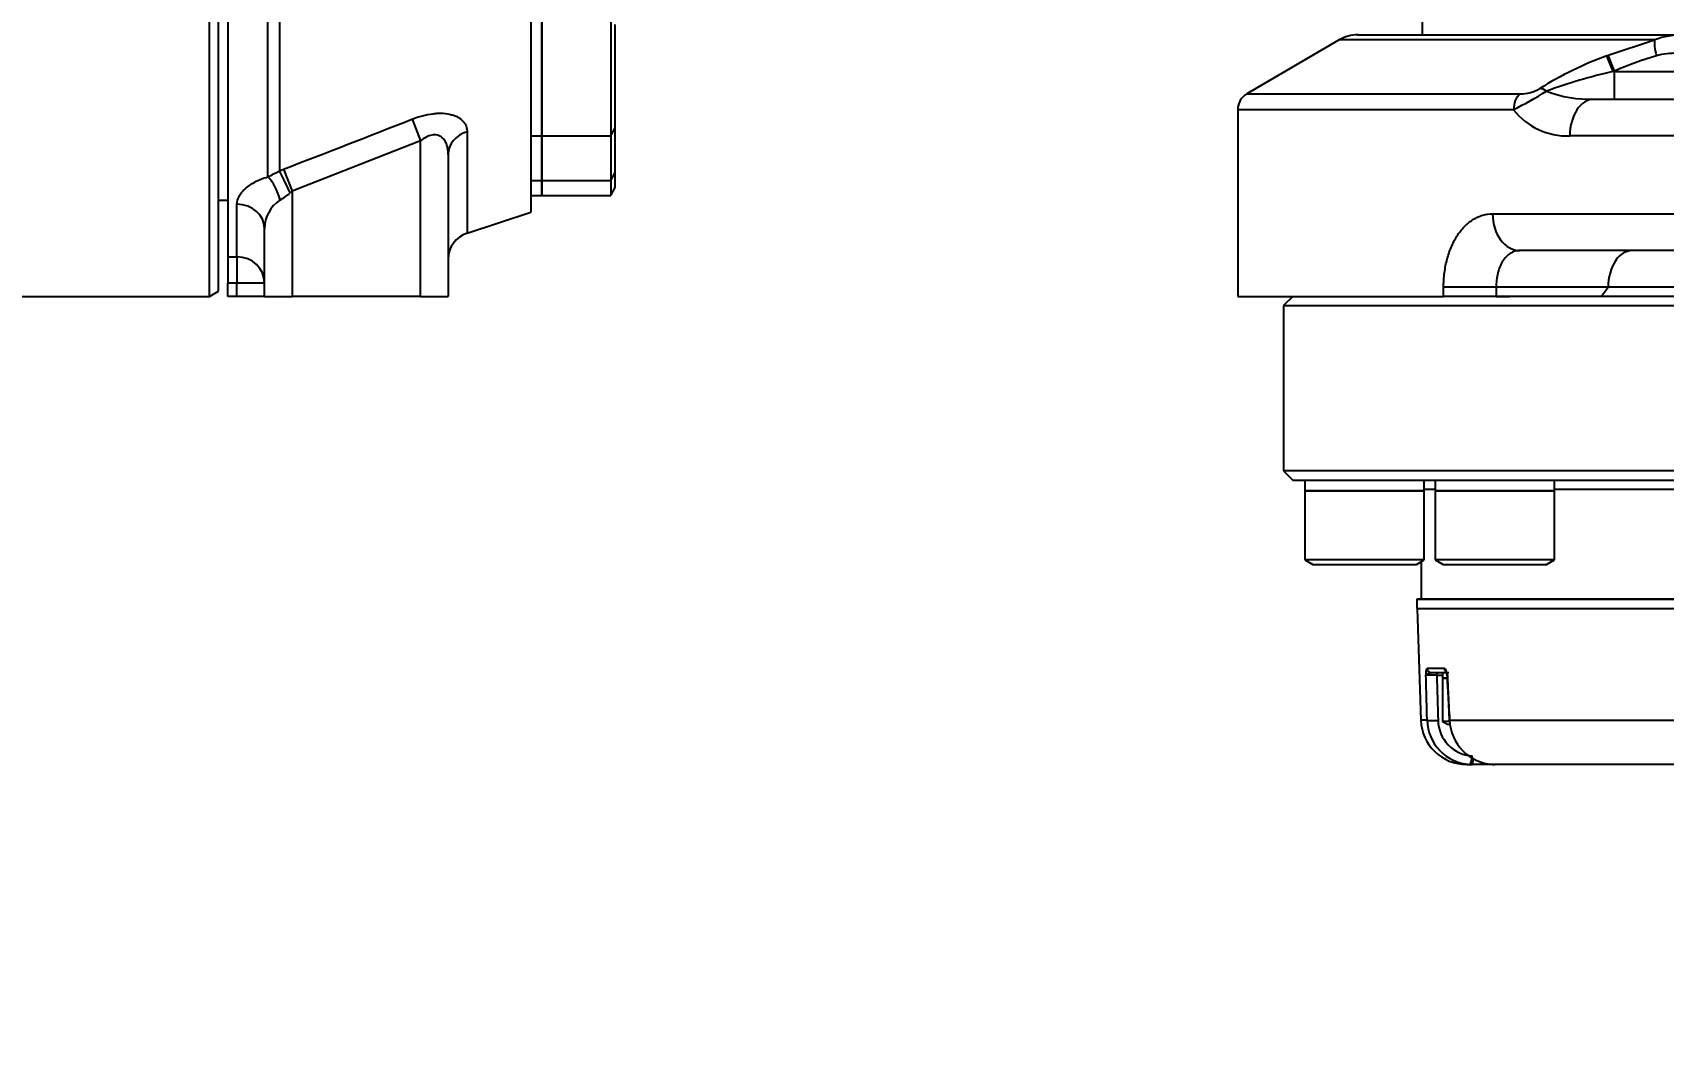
# Model space of a CAD drawing. Header units: millimetres. Extents: x 10462777 to 22643323, y 453826 to 1389191.
# Drawn here: x 11299085.8 to 11299266.3, y 583262.7 to 583375.2 of the extents above; entities that cross this region are included whole.
import ezdxf

# ---------------------------------------------------------------- set-up
doc = ezdxf.new("R2010")
doc.units = ezdxf.units.MM
doc.header["$LTSCALE"] = 200
doc.header["$MEASUREMENT"] = 0
doc.header["$PDMODE"] = 35
doc.header["$PDSIZE"] = -5
doc.linetypes.add('PHANTOM', pattern=[2.5, 1.25, -0.25, 0.25, -0.25, 0.25, -0.25])
doc.layers.get('0').update_dxf_attribs({"linetype": 'CONTINUOUS'})
doc.layers.get('DEFPOINTS').update_dxf_attribs({"linetype": 'CONTINUOUS'})
for name, color, linetype in [('$DDT_AUDIT_GENERATED_(276)', 7, 'CONTINUOUS'), ('A290-7324-X542', 7, 'CONTINUOUS'), ('A290-7329-X501', 7, 'CONTINUOUS'), ('A290-7329-X511', 7, 'CONTINUOUS'), ('A290-7329-X512', 7, 'CONTINUOUS'), ('LIBRL_A6-BA-5X16', 7, 'CONTINUOUS'), ('LIBRL_A6-BA-8X35', 7, 'CONTINUOUS'), ('LIBRL_A97L-0001-', 7, 'CONTINUOUS')]:
    doc.layers.add(name, color=color, linetype=linetype)
doc.layers.add('LAYOUT', color=8, linetype='CONTINUOUS', lineweight=25)
doc.styles.get("Standard").update_dxf_attribs({"font": 'SYMBOL'})
doc.dimstyles.new('DS ROBOTEC', dxfattribs={"dimscale": 0, "dimtxt": 2.5, "dimasz": 2.5, "dimexe": 0.3, "dimexo": 0.3, "dimgap": 0.5, "dimtad": 1, "dimzin": 9, "dimdsep": 46, "dimtxsty": 'Standard', "dimblk": 'OPEN', "dimcen": 0, "dimclrd": 4, "dimclre": 4, "dimclrt": 110, "dimazin": 2, "dimtm": 1.5, "dimtfac": 1, "dimtmove": 0, "dimatfit": 3, "dimldrblk": 'OPEN', "dimfxl": 1, "dimtfill": 1, "dimtolj": 1, "dimlwd": -1, "dimlwe": -1, "dimarcsym": 0})

# ---------------------------------------------------------------- blocks, each defined once
blk = doc.blocks.new('r710ic')
at = {"layer": 'LAYOUT', "color": 3}
blk.add_circle((272041.37, 104232.63), 2050.12, dxfattribs=at)
blk = doc.blocks.new('A$C7DA30AB0')
at = {"layer": '$DDT_AUDIT_GENERATED_(276)', "color": 7, "linetype": 'Continuous', "ltscale": 25.4}
for p, q in [((4420.96, 2937.59, 0), (4420.96, 3114.38, 0)), ((4421.97, 2938.18, 0), (4421.97, 3113.79, 0)), ((4555.17, 2968.58, 0), (4555.17, 2966.55, 0)), ((4421.97, 2948.26, 0), (4422.99, 2948.26, 0)), ((4420.96, 2937.59, 0), (4421.97, 2938.18, 0)), ((4612.98, 2938.61, 0), (4575.75, 2938.61, 0)), ((4399, 2937.59, 0), (4420.96, 2937.59, 0)), ((4540.84, 2937.59, 0), (4539.83, 2936.58, 0)), ((4539.83, 2936.58, 0), (4747.09, 2936.58, 0)), ((4539.83, 2936.58, 0), (4539.83, 2918.29, 0)), ((4612.99, 2937.59, 0), (4563.36, 2937.59, 0)), ((4539.83, 2918.29, 0), (4540.84, 2917.27, 0)), ((4747.09, 2918.29, 0), (4539.83, 2918.29, 0)), ((4540.84, 2917.27, 0), (4542.19, 2917.27, 0)), ((4543.36, 2917.27, 0), (4743.56, 2917.27, 0)), ((4555.4, 2916.26, 0), (4556.6, 2916.26, 0)), ((4569.81, 2916.26, 0), (4618.03, 2916.26, 0)), ((4555.07, 2908.24, 0), (4555.07, 2904.07, 0))]:
    blk.add_line(p, q, dxfattribs=at)
at = {"layer": 'A290-7324-X542', "color": 7, "linetype": 'Continuous', "ltscale": 25.4}
for p, q in [((4554.56, 2904.07, 0), (4732.36, 2904.07, 0)), ((4554.56, 2904.07, 0), (4554.56, 2903.05, 0)), ((4554.56, 2903.05, 0), (4732.36, 2903.05, 0))]:
    blk.add_line(p, q, dxfattribs=at)
at = {"layer": 'A290-7329-X501', "color": 7, "linetype": 'Continuous', "ltscale": 25.4}
for p, q in [((4422.99, 3109.99, 0), (4422.99, 2941.98, 0)), ((4456.52, 3105.04, 0), (4456.52, 2946.93, 0)), ((4427.42, 2950.84, 0), (4427.42, 3101.13, 0)), ((4428.69, 3100.48, 0), (4428.69, 2951.49, 0)), ((4443.37, 2957.22, 0), (4444.32, 2954.83, 0)), ((4444.32, 2954.83, 0), (4430.1, 2949.24, 0)), ((4444.32, 2937.59, 0), (4444.32, 2954.83, 0)), ((4449.47, 2955.82, 0), (4449.47, 2944.62, 0)), ((4447.37, 2953.32, 0), (4447.37, 2937.59, 0)), ((4428.69, 2951.49, 0), (4429.15, 2951.68, 0)), ((4429.15, 2951.68, 0), (4430.1, 2949.24, 0)), ((4430.1, 2949.24, 0), (4429.87, 2949.05, 0)), ((4430.1, 2949.24, 0), (4430.1, 2937.59, 0)), ((4424, 2941.98, 0), (4424, 2947.81, 0)), ((4449.47, 2944.62, 0), (4456.52, 2946.93, 0)), ((4427.05, 2937.59, 0), (4427.05, 2945.11, 0)), ((4422.99, 2941.98, 0), (4424, 2941.98, 0)), ((4422.99, 2941.98, 0), (4422.99, 2939.08, 0)), ((4424, 2941.98, 0), (4424, 2939.08, 0)), ((4424, 2939.08, 0), (4422.99, 2939.08, 0)), ((4422.99, 2937.59, 0), (4422.99, 2939.08, 0)), ((4424, 2937.59, 0), (4424, 2939.08, 0)), ((4427.05, 2939.08, 0), (4424, 2939.08, 0)), ((4424, 2937.59, 0), (4422.99, 2937.59, 0)), ((4427.05, 2937.59, 0), (4424, 2937.59, 0)), ((4427.05, 2937.59, 0), (4430.1, 2937.59, 0)), ((4444.32, 2937.59, 0), (4430.1, 2937.59, 0)), ((4444.32, 2937.59, 0), (4447.37, 2937.59, 0))]:
    blk.add_line(p, q, dxfattribs=at)
for centre, radius, start, end in [((3670.33, 4922.37, 0), 2111.73, 291.05922, 291.47335), ((4404.29, 2997.36, 0), 51.96, 296.4319, 298.0031), ((4424.81, 2954.91, 0), 7.74, 300.6395, 310.7542), ((4430.81, 2945.1, 0), 3.76, 123.0521, 179.8013), ((4450.42, 2941.72, 0), 3.05, 108.166, 180)]:
    blk.add_arc(centre, radius, start, end, dxfattribs=at)
for centre, major_axis, ratio, start_param, end_param in [((4450.42, 2953.32, 0), (3.05, 0), 0.8623, 1.887852, 3.141593), ((4427.42, 2948.25, 0), (-0.88, 2.92), 0.424441, 4.584322, 5.662596), ((4429.64, 2949.05, 0), (-1.22, 2.79), 0.069843, 4.681887, 5.748253), ((4424, 2945.11, 0), (-3.05, 0), 0.884433, 3.141593, 4.712389), ((4424, 2939.08, 0), (-3.05, 0), 0.950374, 3.141593, 4.712389)]:
    blk.add_ellipse(centre, major_axis=major_axis, ratio=ratio, start_param=start_param, end_param=end_param, dxfattribs=at)
for points, knots in [([(4443.37, 2957.22, 0), (4443.76, 2957.37, 0), (4444.15, 2957.5, 0), (4444.94, 2957.71, 0), (4445.33, 2957.78, 0), (4445.9, 2957.85, 0), (4446.09, 2957.87, 0), (4446.45, 2957.88, 0), (4446.63, 2957.88, 0), (4447.15, 2957.85, 0), (4447.47, 2957.8, 0), (4447.9, 2957.68, 0), (4448.03, 2957.64, 0), (4448.29, 2957.53, 0), (4448.4, 2957.48, 0), (4448.73, 2957.28, 0), (4448.91, 2957.13, 0), (4449.19, 2956.8, 0), (4449.3, 2956.62, 0), (4449.44, 2956.24, 0), (4449.47, 2956.03, 0), (4449.47, 2955.82, 0)], [0, 0, 0, 0, 0.125, 0.125, 0.25, 0.25, 0.3125, 0.3125, 0.375, 0.375, 0.5, 0.5, 0.5625, 0.5625, 0.625, 0.625, 0.75, 0.75, 0.875, 0.875, 1, 1, 1, 1]), ([(4447.37, 2953.32, 0), (4447.37, 2953.69, 0), (4447.33, 2954.04, 0), (4447.17, 2954.52, 0), (4447.09, 2954.68, 0), (4446.91, 2954.97, 0), (4446.8, 2955.1, 0), (4446.53, 2955.32, 0), (4446.37, 2955.4, 0), (4446.09, 2955.47, 0), (4445.99, 2955.48, 0), (4445.78, 2955.48, 0), (4445.67, 2955.47, 0), (4445.35, 2955.41, 0), (4445.13, 2955.33, 0), (4444.71, 2955.11, 0), (4444.51, 2954.98, 0), (4444.32, 2954.83, 0)], [0, 0, 0, 0, 0.25, 0.25, 0.375, 0.375, 0.5, 0.5, 0.625, 0.625, 0.6875, 0.6875, 0.75, 0.75, 0.875, 0.875, 1, 1, 1, 1]), ([(4424, 2947.81, 0), (4424, 2948.1, 0), (4424.08, 2948.38, 0), (4424.31, 2948.81, 0), (4424.4, 2948.96, 0), (4424.62, 2949.24, 0), (4424.75, 2949.38, 0), (4425.04, 2949.64, 0), (4425.21, 2949.77, 0), (4425.57, 2950.02, 0), (4425.77, 2950.15, 0), (4426.4, 2950.49, 0), (4426.88, 2950.68, 0), (4427.42, 2950.84, 0)], [0, 0, 0, 0, 0.25, 0.25, 0.375, 0.375, 0.5, 0.5, 0.625, 0.625, 0.75, 0.75, 1, 1, 1, 1])]:
    blk.add_open_spline(points, degree=3, knots=knots, dxfattribs=at)
at = {"layer": 'A290-7329-X511', "color": 7, "linetype": 'Continuous', "ltscale": 25.4}
for p, q in [((4545.99, 2966, 0), (4535.76, 2960.03, 0)), ((4580.89, 2966, 0), (4545.99, 2966, 0)), ((4548.04, 2966.55, 0), (4584.1, 2966.55, 0)), ((4575.75, 2964.3, 0), (4580.89, 2966, 0)), ((4575.61, 2964.24, 0), (4575.75, 2964.3, 0)), ((4576.31, 2962.49, 0), (4575.61, 2964.24, 0)), ((4576.44, 2962.54, 0), (4575.75, 2964.3, 0)), ((4576.44, 2962.54, 0), (4576.31, 2962.49, 0)), ((4576.31, 2962.49, 0), (4576.44, 2962.49, 0)), ((4576.44, 2962.49, 0), (4576.44, 2962.54, 0)), ((4576.44, 2962.49, 0), (4596.46, 2962.49, 0)), ((4576.44, 2959.44, 0), (4576.44, 2962.49, 0)), ((4535.76, 2960.03, 0), (4566, 2960.03, 0)), ((4565.27, 2958.27, 0), (4534.75, 2958.27, 0)), ((4534.75, 2958.27, 0), (4534.75, 2937.59, 0)), ((4574.19, 2959.44, 0), (4593.27, 2959.44, 0)), ((4591.33, 2955.37, 0), (4571.5, 2955.37, 0)), ((4562.96, 2946.74, 0), (4607.58, 2946.74, 0)), ((4608.92, 2942.67, 0), (4565.97, 2942.67, 0)), ((4563.36, 2938.61, 0), (4557.53, 2938.61, 0)), ((4557.53, 2937.59, 0), (4557.53, 2938.61, 0)), ((4575.75, 2938.61, 0), (4563.36, 2938.61, 0)), ((4563.36, 2938.61, 0), (4563.36, 2937.59, 0)), ((4574.97, 2937.59, 0), (4575.75, 2938.61, 0)), ((4534.75, 2937.59, 0), (4557.53, 2937.59, 0)), ((4563.36, 2937.59, 0), (4557.53, 2937.59, 0)), ((4563.36, 2937.59, 0), (4564.85, 2937.59, 0))]:
    blk.add_line(p, q, dxfattribs=at)
for centre, radius, start, end in [((4548.04, 2962.49, 0), 4.06, 90, 120.2564), ((4583.92, 2957.99, 0), 8.56, 88.8116, 110.7516), ((4588.92, 2927.5, 0), 39.07, 109.911, 122.0421), ((4592.97, 2924.66, 0), 41.33, 106.7104, 113.5635), ((4583.22, 2956.16, 0), 8.36, 88.7562, 104.8415), ((4587.21, 2911.66, 0), 51.98, 102.1106, 110.6101), ((4536.78, 2958.27, 0), 2.03, 120.2564, 180), ((4543.51, 3001.27, 0), 48.19, 296.8524, 301.8167), ((4566.05, 2964.16, 0), 4.13, 269.3216, 301.2182), ((4573.74, 2973.04, 0), 13.61, 249.2176, 271.8808), ((4571.2, 2962.87, 0), 7.5, 217.8007, 272.2738), ((4578.49, 2940.49, 0), 2.19, 91.3954, 148.2542), ((4578.53, 2940.41, 0), 2.27, 92.5358, 147.1138), ((4580.96, 2938.74, 0), 5.21, 146.209, 181.4373)]:
    blk.add_arc(centre, radius, start, end, dxfattribs=at)
for centre, major_axis, ratio, start_param, end_param in [((4581.55, 2964.24, 0), (-0.53, 1.96), 0.220794, 0.407278, 1.511338), ((4566.74, 2958.27, 0), (0, -2.03), 0.719203, 3.669667, 4.712389), ((4568.91, 2958.87, 0), (-1.17, 1.66), 0.505693, 5.332254, 5.856471), ((4574.19, 2955.37, 0), (0, 4.06), 0.661961, 0, 1.570796), ((4565.97, 2946.74, 0), (0, -4.06), 0.740504, 4.712389, 6.283185)]:
    blk.add_ellipse(centre, major_axis=major_axis, ratio=ratio, start_param=start_param, end_param=end_param, dxfattribs=at)
for points, knots in [([(4557.53, 2938.61, 0), (4557.53, 2939.16, 0), (4557.57, 2939.7, 0), (4557.67, 2940.49, 0), (4557.71, 2940.75, 0), (4557.81, 2941.27, 0), (4557.87, 2941.52, 0), (4558.08, 2942.27, 0), (4558.24, 2942.74, 0), (4558.53, 2943.4, 0), (4558.64, 2943.62, 0), (4558.86, 2944.03, 0), (4558.98, 2944.23, 0), (4559.35, 2944.78, 0), (4559.62, 2945.11, 0), (4560.21, 2945.7, 0), (4560.53, 2945.94, 0), (4561.02, 2946.24, 0), (4561.18, 2946.32, 0), (4561.53, 2946.47, 0), (4561.7, 2946.54, 0), (4562.23, 2946.69, 0), (4562.59, 2946.74, 0), (4562.96, 2946.74, 0)], [0, 0, 0, 0, 0.125, 0.125, 0.1875, 0.1875, 0.25, 0.25, 0.375, 0.375, 0.4375, 0.4375, 0.5, 0.5, 0.625, 0.625, 0.75, 0.75, 0.8125, 0.8125, 0.875, 0.875, 1, 1, 1, 1]), ([(4565.97, 2942.67, 0), (4565.78, 2942.67, 0), (4565.6, 2942.65, 0), (4565.25, 2942.55, 0), (4565.07, 2942.47, 0), (4564.75, 2942.26, 0), (4564.6, 2942.14, 0), (4564.32, 2941.84, 0), (4564.19, 2941.67, 0), (4563.96, 2941.3, 0), (4563.85, 2941.09, 0), (4563.67, 2940.65, 0), (4563.6, 2940.41, 0), (4563.48, 2939.93, 0), (4563.43, 2939.67, 0), (4563.37, 2939.14, 0), (4563.36, 2938.88, 0), (4563.36, 2938.61, 0)], [0, 0, 0, 0, 0.125, 0.125, 0.25, 0.25, 0.375, 0.375, 0.5, 0.5, 0.625, 0.625, 0.75, 0.75, 0.875, 0.875, 1, 1, 1, 1])]:
    blk.add_open_spline(points, degree=3, knots=knots, dxfattribs=at)
at = {"layer": 'A290-7329-X512', "color": 7, "linetype": 'Continuous', "ltscale": 25.4}
for p, q in [((4732.36, 2904.07, 0), (4554.56, 2904.07, 0)), ((4554.6, 2903.05, 0), (4555.03, 2890.68, 0)), ((4555.71, 2896.43, 0), (4557.61, 2896.43, 0)), ((4558.1, 2895.94, 0), (4556.21, 2895.94, 0)), ((4557.43, 2895.65, 0), (4556.78, 2895.65, 0)), ((4555.71, 2890.68, 0), (4555.03, 2890.68, 0)), ((4558.19, 2890.68, 0), (4589.18, 2890.68, 0)), ((4560.1, 2885.78, 0), (4560.69, 2885.78, 0)), ((4560.69, 2885.78, 0), (4560.43, 2885.79, 0)), ((4563.22, 2885.78, 0), (4560.69, 2885.78, 0)), ((4562.96, 2885.79, 0), (4563.22, 2885.78, 0)), ((4591.91, 2885.78, 0), (4563.22, 2885.78, 0))]:
    blk.add_line(p, q, dxfattribs=at)
for centre, radius, start, end in [((4556.28, 2872.53, 0), 23.13, 88.7608, 91.7448), ((4560.1, 2890.86, 0), 5.08, 182, 270), ((4560.72, 2890.79, 0), 5.01, 181.2278, 266.692), ((4560.92, 2890.74, 0), 4, 181.0941, 266.6482), ((4563.29, 2890.88, 0), 5.1, 182.1968, 266.3652)]:
    blk.add_arc(centre, radius, start, end, dxfattribs=at)
for centre, major_axis, ratio, start_param, end_param in [((4556.21, 2896.45, 0), (0, 0.508), 0.990015, 1.605703, 3.141593), ((4556.84, 2895.63, 0), (0, 0.305), 0.19509, 0, 1.518436), ((4665.09, 5105.2, 0), (-32.2, -3143.78), 0.038323, 5.492151, 5.494383), ((4558.1, 2896.45, 0), (0, 0.508), 0.968598, 1.605703, 2.398593), ((4556.72, 2890.72, 0), (1.02, 0.03), 0.058841, 3.266303, 4.906906), ((4560.49, 2886.8, 0), (-0.05, -1.01), 0.197453, 0.006174, 1.528635), ((4560.69, 2886.79, 0), (0, 1.02), 0.163493, 3.141593, 4.324588)]:
    blk.add_ellipse(centre, major_axis=major_axis, ratio=ratio, start_param=start_param, end_param=end_param, dxfattribs=at)
for points, knots in [([(4555.58, 2895.64, 0), (4555.59, 2895.84, 0), (4555.6, 2896.04, 0), (4555.65, 2896.33, 0), (4555.68, 2896.43, 0), (4555.71, 2896.43, 0)], [0, 0, 0, 0, 0.5, 0.5, 1, 1, 1, 1]), ([(4556.21, 2895.94, 0), (4556.15, 2895.94, 0), (4556.08, 2895.91, 0), (4555.94, 2895.86, 0), (4555.87, 2895.83, 0), (4555.75, 2895.78, 0), (4555.7, 2895.75, 0), (4555.62, 2895.7, 0), (4555.59, 2895.67, 0), (4555.58, 2895.64, 0)], [0, 0, 0, 0, 0.25, 0.25, 0.5, 0.5, 0.75, 0.75, 1, 1, 1, 1]), ([(4555.71, 2890.68, 0), (4555.69, 2891.36, 0), (4555.68, 2892.03, 0), (4555.66, 2892.71, 0), (4555.63, 2893.69, 0), (4555.6, 2894.67, 0), (4555.58, 2895.64, 0)], [0, 0, 0, 0, 0.408539, 0.408539, 0.408539, 1, 1, 1, 1]), ([(4557.61, 2896.43, 0), (4557.67, 2896.43, 0), (4557.74, 2896.33, 0), (4557.85, 2896.04, 0), (4557.9, 2895.84, 0), (4557.95, 2895.64, 0)], [0, 0, 0, 0, 0.5, 0.5, 1, 1, 1, 1]), ([(4557.78, 2896.09, 0), (4557.78, 2896.09, 0), (4557.78, 2896.08, 0), (4557.8, 2896.04, 0), (4557.85, 2895.92, 0), (4557.89, 2895.77, 0), (4557.91, 2895.67, 0), (4557.92, 2895.65, 0)], [0.3713936, 0.3713936, 0.3713936, 0.3713936, 0.4198788, 0.5049733, 0.6398056, 0.8612559, 0.9106432, 0.9106432, 0.9106432, 0.9106432]), ([(4557.95, 2895.64, 0), (4557.98, 2895.07, 0), (4558, 2894.49, 0), (4558.03, 2893.91, 0), (4558.08, 2892.83, 0), (4558.14, 2891.76, 0), (4558.19, 2890.68, 0)], [0, 0, 0, 0, 0.34927, 0.34927, 0.34927, 1, 1, 1, 1])]:
    blk.add_open_spline(points, degree=3, knots=knots, dxfattribs=at)
for points in [[(4557.91, 2895.7, 0), (4557.95, 2894.86, 0), (4558.03, 2893.18, 0), (4558.15, 2890.67, 0)], [(4557.95, 2895.64, 0), (4557.93, 2895.66, 0), (4557.92, 2895.67, 0), (4557.91, 2895.68, 0)]]:
    blk.add_open_spline(points, degree=3, dxfattribs=at)
blk.add_rational_spline([(4558.15, 2890.67, 0), (4558.15, 2890.67, 0), (4558.19, 2890.68, 0)], [0.908432895042, 0.944546244209, 1], degree=2, dxfattribs=at)
at = {"layer": 'LAYOUT', "color": 6, "linetype": 'PHANTOM'}
blk.add_circle((3030.45, 3025.99, 0), 2693.02, dxfattribs=at)
at = {"layer": 'LIBRL_A6-BA-5X16', "color": 7, "linetype": 'Continuous', "ltscale": 25.4}
for p, q in [((4557.43, 2895.33, 0), (4557.43, 2890.55, 0)), ((4557.85, 2895.33, 0), (4557.43, 2895.33, 0)), ((4558.18, 2890.55, 0), (4557.43, 2890.55, 0)), ((4557.43, 2890.55, 0), (4557.96, 2890.25, 0)), ((4557.96, 2890.25, 0), (4558.25, 2890.25, 0))]:
    blk.add_line(p, q, dxfattribs=at)
at = {"layer": 'LIBRL_A6-BA-8X35', "color": 7, "linetype": 'Continuous', "ltscale": 25.4}
for p, q in [((4457.74, 2968.59, 0), (4457.74, 2955.39, 0)), ((4465.36, 2968.59, 0), (4465.36, 2955.39, 0)), ((4465.86, 2956.27, 0), (4465.86, 2967.71, 0)), ((4465.36, 2955.39, 0), (4465.86, 2956.27, 0)), ((4465.86, 2951.32, 0), (4465.86, 2956.27, 0)), ((4457.74, 2955.39, 0), (4465.36, 2955.39, 0)), ((4457.74, 2955.39, 0), (4457.74, 2950.44, 0)), ((4465.36, 2955.39, 0), (4465.36, 2950.44, 0)), ((4465.36, 2950.44, 0), (4465.86, 2951.32, 0)), ((4465.86, 2949.65, 0), (4465.86, 2951.32, 0)), ((4457.74, 2950.44, 0), (4465.36, 2950.44, 0)), ((4457.74, 2950.44, 0), (4457.74, 2948.77, 0)), ((4465.36, 2950.44, 0), (4465.36, 2948.77, 0)), ((4465.36, 2948.77, 0), (4465.86, 2949.65, 0)), ((4457.74, 2948.77, 0), (4465.36, 2948.77, 0)), ((4542.19, 2916.06, 0), (4542.19, 2908.44, 0)), ((4555.4, 2916.06, 0), (4542.19, 2916.06, 0)), ((4555.4, 2908.44, 0), (4555.4, 2916.06, 0)), ((4556.6, 2916.06, 0), (4556.6, 2908.44, 0)), ((4569.81, 2916.06, 0), (4556.6, 2916.06, 0)), ((4569.81, 2908.44, 0), (4569.81, 2916.06, 0)), ((4555.4, 2908.44, 0), (4542.19, 2908.44, 0)), ((4542.19, 2908.44, 0), (4543.07, 2907.93, 0)), ((4543.07, 2907.93, 0), (4554.52, 2907.93, 0)), ((4554.52, 2907.93, 0), (4555.4, 2908.44, 0)), ((4569.81, 2908.44, 0), (4556.6, 2908.44, 0)), ((4556.6, 2908.44, 0), (4557.48, 2907.93, 0)), ((4557.48, 2907.93, 0), (4568.93, 2907.93, 0)), ((4568.93, 2907.93, 0), (4569.81, 2908.44, 0))]:
    blk.add_line(p, q, dxfattribs=at)
at = {"layer": 'LIBRL_A97L-0001-', "color": 7, "linetype": 'Continuous', "ltscale": 25.4}
for p, q in [((4457.74, 2955.39, 0), (4457.74, 2968.59, 0)), ((4456.52, 2955.39, 0), (4457.74, 2955.39, 0)), ((4457.74, 2950.44, 0), (4457.74, 2955.39, 0)), ((4456.52, 2950.44, 0), (4457.74, 2950.44, 0)), ((4457.74, 2948.77, 0), (4457.74, 2950.44, 0)), ((4456.52, 2948.77, 0), (4457.74, 2948.77, 0)), ((4542.19, 2917.27, 0), (4543.36, 2917.27, 0)), ((4542.19, 2917.27, 0), (4542.19, 2916.06, 0)), ((4555.4, 2916.06, 0), (4555.4, 2917.27, 0)), ((4556.6, 2917.27, 0), (4559.62, 2917.27, 0)), ((4556.6, 2917.27, 0), (4556.6, 2916.06, 0)), ((4569.81, 2916.06, 0), (4569.81, 2917.27, 0)), ((4542.19, 2916.06, 0), (4555.4, 2916.06, 0)), ((4556.6, 2916.06, 0), (4569.81, 2916.06, 0)), ((4557.43, 2895.94, 0), (4557.43, 2895.33, 0)), ((4557.43, 2895.33, 0), (4557.88, 2895.33, 0))]:
    blk.add_line(p, q, dxfattribs=at)
blk = doc.blocks.new('_OPEN')
at = {"color": 0, "linetype": 'ByBlock'}
for p, q in [((-1, 0.1667), (0, 0)), ((0, 0), (-1, -0.1667)), ((0, 0), (-1, 0))]:
    blk.add_line(p, q, dxfattribs=at)
blk = doc.blocks.new('*D268')
at = {"color": 4, "linetype": 'ByBlock', "ltscale": 10, "transparency": 16777216}
for p, q in [((11298559.25, 584536.53), (11298559.25, 584230.76)), ((11298807.86, 582789.32), (11298807.86, 584272.76)), ((11298384.25, 584251.76), (11298209.25, 584251.76)), ((11298807.86, 584251.76), (11298559.25, 584251.76)), ((11298982.86, 584251.76), (11299157.86, 584251.76))]:
    blk.add_line(p, q, dxfattribs=at)
at = {"layer": 'DEFPOINTS', "color": 0, "ltscale": 10, "transparency": 16777216}
for p in [(11298559.25, 584557.53, 0), (11298559.25, 584251.76), (11298807.86, 582768.32, 0)]:
    blk.add_point(p, dxfattribs=at)
at = {"color": 4, "ltscale": 10, "transparency": 16777216, "xscale": 175, "yscale": 175, "zscale": 175}
blk.add_blockref('_OPEN', (11298559.25, 584251.76), dxfattribs=at)
at = {"color": 4, "ltscale": 10, "transparency": 16777216, "xscale": 175, "yscale": 175, "zscale": 175, "rotation": 180}
blk.add_blockref('_OPEN', (11298807.86, 584251.76), dxfattribs=at)
at = {"color": 110, "ltscale": 10, "transparency": 16777216, "insert": (11298683.55, 584411.03), "char_height": 175, "attachment_point": 5, "bg_fill": 3, "box_fill_scale": 1.25, "bg_fill_color": 256, "bg_fill_true_color": 13158600, "bg_fill_transparency": 0}
blk.add_mtext('\\A1;249', dxfattribs=at)

msp = doc.modelspace()

# ---------------------------------------------------------------- block references
at = {"ltscale": 10}
msp.add_blockref('A$C7DA30AB0', (11294684.4077, 580408.4363, 0), dxfattribs=at)
at = {"layer": 'LAYOUT', "color": 2, "rotation": 270}
msp.add_blockref('r710ic', (11195875.24796, 856316.46559, 0), dxfattribs=at)

# ---------------------------------------------------------------- next in the draw order: dimensions: what is measured, and where the dimension line sits
at = {"ltscale": 10}
dim = msp.add_linear_dim(base=(11298559.24639, 584251.76163, 0), p1=(11298807.85786, 582768.31645, 0), p2=(11298559.24639, 584557.53114, 0), dimstyle='DS ROBOTEC', override={"dimscale": 70, "dimgap": 1, "dimdec": 0, "dimarcsym": 1}, dxfattribs=at)
dim.commit()
dim.dimension.update_dxf_attribs({"geometry": '*D268', "text_midpoint": (11298683.55212, 584251.76163, 0), "dimtype": 160})

doc.saveas('drawing.dxf')
